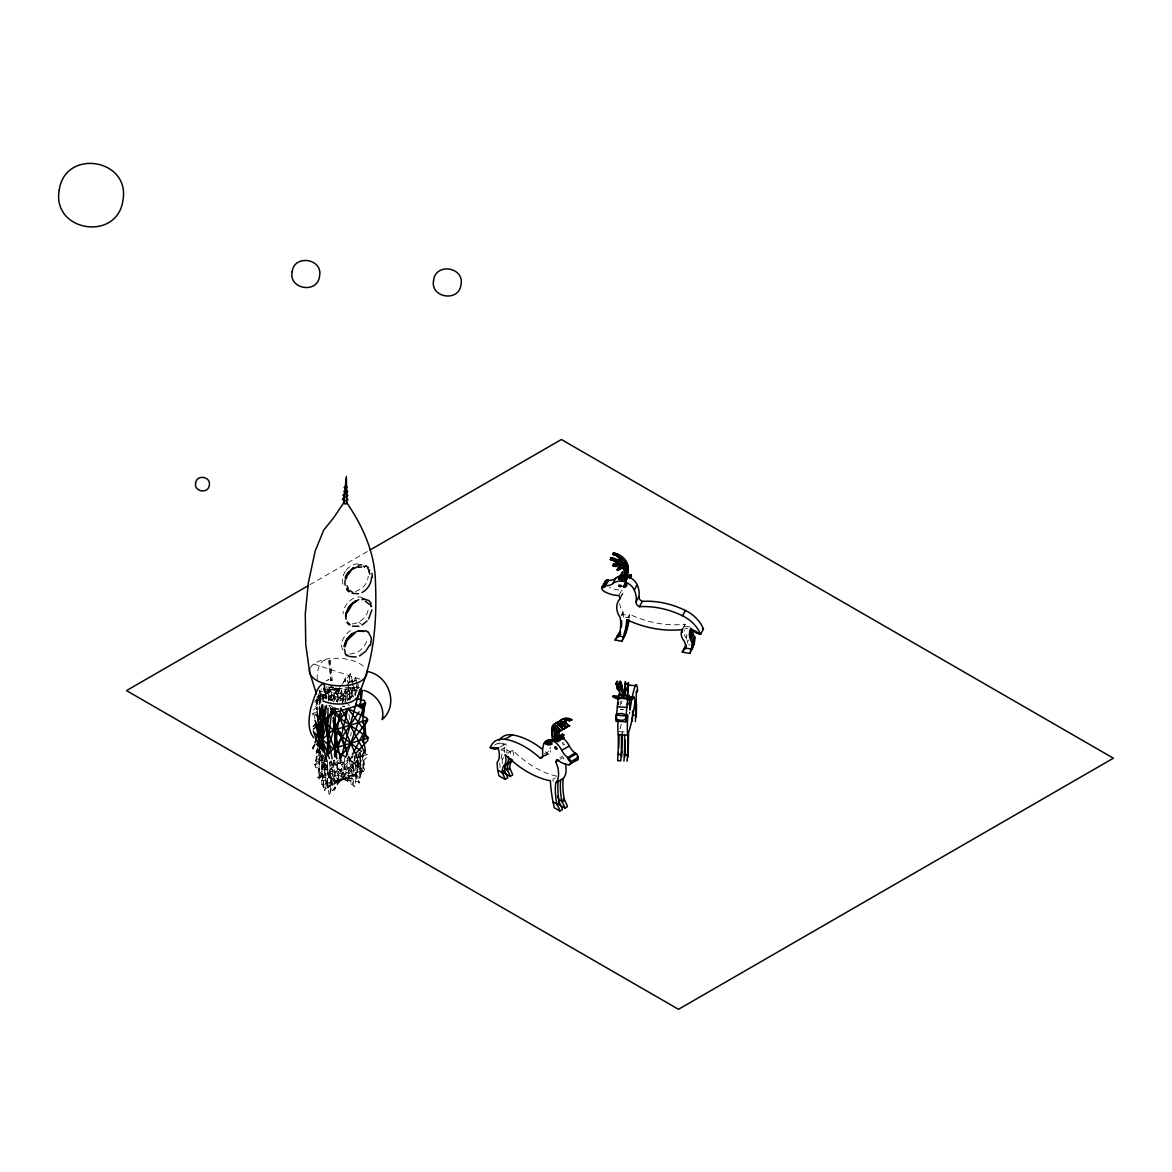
<?xml version="1.0" encoding="UTF-8"?>
<svg xmlns="http://www.w3.org/2000/svg" width="1172" height="1172" viewBox="0 0 1172 1172"><rect width="100%" height="100%" fill="white"/><g stroke="black" fill="none" stroke-linecap="round" stroke-linejoin="round"><path stroke-width="0.75" stroke-dasharray="5 3.75" d="M319.326 748.117L319.018 780.728L360.156 777.827L360.405 752.468M319.751 702.834L319.868 690.147M319.634 751.193L319.399 776.553L359.775 782.002L360.053 753.025M320.088 704.094L320.205 691.407M322.051 753.889L321.758 784.683L357.416 773.886L357.592 753.948M322.564 699.538L322.622 694.102L340.437 688.697L335.426 699.069M327.486 760.643L327.222 787.818L351.952 770.751L352.083 756.262M334.84 760.657L334.562 789.65L344.597 768.92L344.7 758.05M345.242 701.882L345.359 689.209M345.432 681.957L345.462 678.339L343.308 682.778M352.655 696.476L352.743 687.407M352.757 685.605L352.801 680.17L348.685 683.012M358.222 688.74L358.266 683.305M317.304 679.599C316.557 671.908 319.414 656.349 330.343 660.715L332.218 680.287L327.501 679.95L328.819 679.657L325.875 680.961M320.762 698.219L321.773 688.784M337.14 700.387L337.404 694.571L327.867 696.007L328.863 700.197M317.07 748.908L316.015 757.815L355.013 786.778L358.779 754.709M322.93 699.025L323.56 693.678M317.627 747.78L315.312 767.382L355.717 777.212L358.427 754.05M323.267 699.684L324.117 692.549M320.835 750.974L317.685 777.695L353.343 766.884L354.808 754.416M326.549 755.12L322.783 787.188L348.245 757.39M333.786 760.569L329.801 794.411L338.591 760.379M347.088 700.285L348.978 684.258M349.183 682.47L350.223 673.563L348.025 682.075M350.765 736.016L351.175 732.456M355.585 695.04L356.625 686.133M340.012 700.695L340.847 694.937L337.404 694.571M331.705 761.199L324.673 790.558L334.137 759.983M352.875 687.788L349.974 699.874L346.736 696.857L340.847 694.937M354.53 680.873L355.35 677.416L354.31 680.815M342.663 701.354L344.026 695.729M342.751 702.497L347.586 683.774M326.138 756.453L319.956 778.677L338.767 762.298M328.043 691.846L329.625 686.748M314.448 744.601L312.88 749.699L327.31 757.024M319.56 747.883L314.301 764.877L328.893 760.452M325.801 755.442L318.447 779.219L331.149 760.877M348.524 699.494L352.201 687.612M356.112 753.948L351.38 769.242L333.727 760.291M359.35 752.351L349.871 782.925L333.17 760.848M344.92 702.306L346.736 696.857M319.458 752.043L316.381 760.584L337.829 779.087L345.213 758.606M337.272 702.541L342.195 688.887L351.585 696.988M347.703 700.885L348.787 698.278M333.595 701.603L340.232 688.594M343.557 682.089L346.048 677.211L349.197 685.561M351.424 756.614L333.976 790.778L318.257 749.025M618.845 595.566L621.702 590.219A25.887 20.188 28.2 0 1 609.293 587.26M620.193 598.496L623.05 593.149L621.702 590.219M621.145 615.754L623.05 612.18A20.525 16.012 28.2 0 1 619.68 603.741M684.17 626.932A12.995 10.123 28.2 0 1 685.137 624.222A89.643 69.924 28.2 0 1 629.584 614.304L627.679 617.864L622.772 616.282M683.217 627.796L685.137 624.222M686.631 638.799A19.294 15.046 28.2 0 0 686.103 637.597L687.056 635.81A12.995 10.123 28.2 0 1 684.184 629.921M623.592 709.646L620.369 709.382L623.768 709.353M321.919 754.695L314.887 765.126L325.64 755.764M314.741 744.264L312.66 747.062L334.108 765.565L338.269 759.983M328.189 700.885L340.686 685.869M341.828 684.507L350.911 673.578L354.984 695.113M363.203 753.449L329.112 794.396L321.318 753.142M339.88 701.105L351.468 687.568M336.335 701.559L348.45 688.462L351.6 696.813M353.402 755.94L331.573 779.527L321.509 752.805M330.826 700.446L334.87 696.93L337.404 701.647M347.981 699.831L356.039 692.813M314.799 745.832L312.118 748.176L316.982 746.696M363.965 754.651L345.169 771.044L340.085 761.624M317.422 707.009L313.246 710.159L314.946 719.125M328.556 698.585L342.473 688.052M349.432 682.793L352.215 680.683M327.808 787.306L366.777 757.815L366.104 754.226M328.087 697.237L340.437 688.697M352.186 623.943L355.482 623.519L361.899 620.091A14.84 11.134 -50.6 0 0 368.565 607.111M309.935 584.682L368.462 550.899M494.716 745.07L497.734 743.326A15.793 9.127 60 0 0 505.865 743.781L506.436 746.652A18.503 10.68 60 0 1 506.729 753.23M499.829 747.267L505.865 743.781A59.699 34.471 60 0 0 497.734 743.326M500.971 758.826A18.503 10.68 60 0 0 501.396 749.567L506.436 746.652M556.744 776.172A98.741 57.003 60 0 1 512.677 750.256L507.652 753.171L501.396 749.567M502.378 763.792A48.184 27.82 60 0 1 502.187 759.485L504.707 758.035M544.291 754.05L550.327 750.563A29.798 17.199 60 0 1 550.137 747.223M543.076 756.292L547.602 753.684A5.23 3.018 60 0 0 550.327 750.563M544.628 756.218L549.155 753.596M559.864 757.757L562.882 756.013M560.275 759.207L563.293 757.464A22.605 13.053 60 0 1 564.845 761.61M555.44 777.856L552.935 779.307A128.656 74.276 60 0 0 553.213 783.658M324.161 694.776L316.572 698.629L317.612 711.345M325.684 694L336.305 688.609L341.785 690.997L343.118 707.331M348.45 682.441L356.039 678.573L356.478 684.023M317.671 696.256L336.305 688.609L323.692 690.235M351.541 682.338L356.625 680.258L357.519 691.143M355.38 591.596L361.84 588.373A14.84 11.954 -56.3 0 0 368.257 576.302M328.204 691.055L336.305 688.609M326.255 697.384L314.916 700.827L316.601 709.793M327.867 696.9L350.56 690.015L351.908 697.193M329.933 700.109L355.863 692.256M315.678 712.532L312.441 713.514L313.7 716.854M367.583 754.475L331.94 765.272L330.05 760.262M330.343 660.715L328.746 661.067L330.636 680.639M330.548 680.595L332.218 680.287M342.195 706.584L344.817 706.174M345.315 687.437L348.919 686.982L349.959 699.684M349.681 654.123L356.273 652.775L359.496 650.885A14.84 10.709 -46.6 0 0 367.202 638.506M328.438 689.546L361.02 687.246M619.05 731.621L625.379 732.061M328.673 687.114L333.712 687.788M335.397 688.023L357.27 690.967M362.47 597.5L359.438 597.002A14.84 11.134 -50.6 0 0 343.059 613.85M690.308 627.108L684.184 626.009A12.995 10.123 28.2 0 0 683.759 626.859M684.756 628.06L687.817 628.617M324.322 690.777L351.248 697.325M328.673 705.456L332.511 706.394M313.744 664.041L360.903 679.452M322.652 691.846L319.282 690.66L320.981 699.625M324.322 692.447L346.18 700.182M333.566 687.407L330.826 686.221L332.013 700.739M329.449 660.847L331.339 680.419M328.643 698.746L335.06 701.999M316.997 699.406L321.421 702.306M349.754 759.866L364.507 769.535L358.852 754.504M334.767 688.447L350.091 699.831M320.278 699.069L318.008 697.223A20.788 9.962 2.4 0 0 321.45 699.992M358.793 622.2L361.416 624.354M345.916 702.409L349.945 705.881M318.33 697.692L321.011 700.006M348.289 758.724L363.042 771.454L355.805 754.856M545.39 751.721L547.602 753.684M331.193 686.44L342.678 701.618M328.834 687.539L335.851 701.735M340.276 758.357L354.325 786.764L348.567 756.262M316.396 699.201L317.89 702.277M316.982 696.534L319.883 703.171M348.421 756.555L359.174 783.13L349.124 756.423M349.827 687.232L353.592 697.237M316.147 700.109L318.667 706.789M319.399 696.212L320.864 701.779L320.674 698.234M348.89 714.539L349.901 719.916M356.347 754.006L360.742 777.314L333.844 767.792L332.496 760.628M326.724 686.602L327.735 691.993M328.072 693.78L329.435 700.959M325.406 756.438L329.479 777.959L365.122 767.162L362.749 754.607L364.053 771.029L323.399 787.731L320.439 751.413M330.694 695.113L331.544 700.856M356.625 685.84L357.064 691.29M362.265 754.827L363.452 769.345L323.999 789.401L321.025 753.098M354.427 686.836L355.175 695.919M359.76 752.19L361.547 773.974L325.904 784.771L323.531 755.735M354.559 755.955L356.332 777.739L331.119 781.006L329.479 761.038M347.278 758.167L349.197 781.768L338.239 776.992L336.906 760.643M318.476 694L319.37 704.899M316.279 700.592L317.026 709.661M333.947 694.63L334.254 700.446M310.316 667.908A28.67 13.742 2.4 0 1 335.954 658.239A28.67 13.742 2.4 0 1 364.653 667.63M342.663 649.728A14.84 10.709 -46.6 0 1 352.669 629.393M342.913 584.081A14.84 11.954 -56.3 0 1 342.913 576.976M343.25 575.76A14.84 11.954 -56.3 0 1 345.491 571.145M346.253 570.09A14.84 11.954 -56.3 0 1 358.735 563.879M353.08 688.081A20.788 9.962 2.4 0 1 356.493 690.835M329.259 706.496A7.735 3.706 2.4 0 1 330.006 705.617M343.411 705.969A7.735 3.706 2.4 0 1 344.202 706.892M620.193 701.134A26.663 2.578 -86.1 0 1 620.222 705.368M621.424 703.83A72.972 7.061 -86.1 0 1 621.922 700.929M622.215 731.841A115.105 11.134 -86.1 0 1 622.2 733.804M621.292 724.223A88.34 8.541 -86.1 0 1 619.607 730.156M629.408 712.063A19.016 1.831 -86.1 0 1 629.437 713.704M629.657 713.47A8.043 0.776 -86.1 0 1 629.935 712.18M621.145 595.757A20.525 16.012 28.2 0 1 623.05 593.149M623.05 612.18A57.97 45.225 28.2 0 1 623.533 620.325M622.317 615.608A57.97 45.225 28.2 0 0 622.098 613.967L628.632 616.076A116.804 91.108 28.2 0 1 628.485 617.952M686.103 637.597A12.995 10.123 28.2 0 1 684.228 634.741M629.584 614.304A116.804 91.108 28.2 0 1 629.247 618.04M688.477 640.088A19.294 15.046 28.2 0 1 688.565 640.703M687.07 640.029A19.294 15.046 28.2 0 1 687.686 643.091M688.609 644.834A8.16 6.358 28.2 0 1 689.971 644.908M500.107 767.455A48.184 27.82 60 0 1 499.726 763.06M504.385 752.644A18.503 10.68 60 0 0 503.916 748.117L510.157 751.706A14.298 8.263 60 0 1 510.772 754.153M503.477 757.376A18.503 10.68 60 0 1 502.187 759.485M512.677 750.256A14.298 8.263 60 0 1 513.453 757.156M562.472 742.711A1.978 1.143 60 0 0 562.164 743.019A1.978 1.143 60 0 0 563.424 744.645A1.978 1.143 60 0 0 564.67 744.469M563.161 742.711A1.978 1.143 60 0 1 563.922 743.238"/><path stroke-width="1.5" d="M625.702 682.631C624.691 676.537 623.943 699.113 628.06 685.21M319.341 746.315L319.546 724.574M319.604 719.139L319.707 708.269M322.095 750.256L322.52 704.973M327.53 755.208L327.984 708.108M334.87 757.039L335.339 708.122M360.493 705.925L360.624 691.421M360.888 699.933L360.991 689.063M616.487 714.217L616.208 721.22L625.775 721.806A25.506 2.461 -86.1 0 0 627.577 714.598L627.738 716.444A20.217 1.948 -86.1 0 0 627.738 735.21A57.135 5.523 -86.1 0 1 627.547 755.046A12.54 1.216 -86.1 0 0 627.123 761.302M382.673 716.268C383.977 704.782 375.099 693.663 363.906 690.381M627.269 689.546C627.474 685.635 630.228 681.811 624.749 684.565M619.417 690.411L619.959 695.626A13.039 1.26 -86.1 0 0 617.351 706.775A10.885 1.055 -86.1 0 1 616.487 714.202L616.018 718.846M346.209 480.593L346.253 478.865M626.932 577.078L626.082 578.499L627.064 578.675L628.075 566.091A14.928 12.35 31.6 0 0 614.787 553.243L613.029 552.979L614.538 553.272A8.57 7.091 31.6 0 1 618.069 555.015M628.265 566.12L627.064 578.675M627.46 685.107L635.356 685.649A31.175 3.018 -86.1 0 1 637.553 690.103A53.414 5.171 -86.1 0 0 636.337 692.213L636.25 694.908A16.555 1.597 -86.1 0 0 636.513 704.724A43.115 4.175 -86.1 0 1 636.455 710.642L636.25 717.044M621.643 756.775L621.849 750.3A115.105 11.134 -86.1 0 0 622.2 733.804M624.793 756.995L625.013 750.519A115.105 11.134 -86.1 0 0 625.277 740.059M627.401 690.689L628.28 683.891L627.401 690.689L624.515 690.279L625.277 685.459M627.958 757.215L628.177 750.739A115.105 11.134 -86.1 0 0 628.544 732.28A88.34 8.541 -86.1 0 0 635.327 699.435A12.804 1.231 -86.1 0 0 635.561 709.368A19.016 1.831 -86.1 0 1 635.751 715.33A12.54 1.216 -86.1 0 0 635.327 721.571M621.453 576.331L622.464 571.995A4.41 3.853 34.1 0 0 623.826 575.32L622.991 576.741L619.915 575.906L620.75 574.485L627.093 576.228M622.288 574.91L622.464 571.995M556.524 728.779L555.909 737.422L556.7 737.877A31.146 19.646 64.2 0 0 561.945 739.136L564.215 738.038L561.666 736.939M558.575 731.152L558.194 736.324L558.971 736.778L558.956 735.796A45.752 28.611 64.5 0 1 559.059 730.815M343.63 502.978L346.341 476.447L346.809 503.315M617.468 683.847C615.49 692.286 621.966 687.144 620.662 683.569C622.83 691.172 616.443 692.125 617.834 683.95M624.427 695.729L625.335 687.158M627.298 696.139L628.397 685.84L628.236 686.895A40.932 1.89 -82 0 1 627.284 695.816L627.181 696.695A27.864 1.069 -82.2 0 1 626.624 698.981L623.753 698.585C622.566 695.128 627.005 693.927 626.947 697.443M629.54 698.278A26.663 2.578 -86.1 0 0 629.467 697.296A13.039 1.26 -86.1 0 0 626.83 707.434A10.885 1.055 -86.1 0 1 625.98 714.861L625.775 721.806M627.181 696.71L627.284 695.846L624.398 695.421M317.832 745.993L320.967 719.271M321.392 715.711L322.637 705.031M321.04 749.186L326.065 706.438M326.754 753.332L331.779 710.584L334.093 707.873M334.401 755.222L335.251 748.088M335.661 744.528L338.811 717.806L341.008 709.309M361.079 700.973L362.338 690.293M362.822 716.634L364.712 700.607L356.303 698.556M362.544 722.641L364.009 710.173L355.658 703.962M371.524 577.239C371.363 583.597 367.554 589.604 361.943 592.563M625.262 685.137L624.515 690.279M628.324 684.697C628.412 687.422 628.954 678.236 627.635 684.975M625.262 684.184L624.383 689.151M618.201 753.303L618.069 754.402A12.54 1.216 -86.1 0 0 617.659 760.13M346.033 619.27L346.209 612.517M371.905 609.85L368.638 618.977M382.687 716.312L382.145 719.637C399.593 704.504 388.577 674.515 366.616 671.38M358.764 599.595L353.299 602.789M361.972 599.639L363.569 599.405M618.23 702.731L618.23 704.343M617.014 682.939A8.438 1.245 89.8 0 0 616.12 683.774L615.93 684.668L616.15 683.584A14.709 2.154 89.8 0 1 617.659 681.328M616.033 684.17L619.021 683.569A14.709 2.154 89.8 0 1 621.717 685.298L622.728 696.183A27.864 3.882 89.6 0 1 621.878 698.439L618.992 698.453L619.373 696.93A4.351 0.791 85 0 1 618.626 695.099L621.512 695.084A4.351 0.791 85 0 0 622.259 696.915M340.876 716.883L341.506 713.719M613.132 696.739L613.308 695.831L619.036 696.227L618.86 699.127A10.109 8.189 11.7 0 1 613.132 696.739L618.86 697.135M626.624 698.981L627.284 695.816M628.338 697.794L628.529 696.871L634.257 697.267L634.067 698.19A10.109 8.189 11.7 0 1 628.338 699.772L628.338 697.794L634.067 698.19M628.338 699.772L628.529 698.864M364.272 566.706L365.063 566.721L363.496 566.369M618.919 684.17L619.006 683.774A8.438 1.245 89.8 0 1 620.105 683.437L619.798 688.828M354.164 632.47L351.908 634.213A14.84 10.709 -46.6 0 0 344.202 646.578M355.131 632.309L358.588 630.726L364.756 631.151M358.486 631.195L363.994 631.488M361.723 630.961L362.544 631.166M344.304 646.109L346.795 639.37L352.01 633.73M345.007 646.768L346.941 641.143M370.557 645.186L371.407 638.139L368.462 632.367M621.878 698.439L622.654 695.289A40.932 6.006 89.8 0 0 621.673 686.235A10.416 1.524 89.8 0 0 620.984 683.393A8.394 1.231 89.8 0 1 620.721 690.015M340.114 761.126L360.068 689.297M608.502 580.609L608.605 580.287A11.046 8.614 28.2 0 0 615.666 578.25A13.229 10.328 28.2 0 1 620.867 575.921M314.975 742.902L326.549 705.529M326.329 753.743L334.225 728.266L347.908 708.503L367.158 718.275L363.994 728.471M335.192 756.585L340.451 739.605L347.908 708.503L365.649 731.958L362.5 742.154M362.573 713.294L365.723 703.112L330.079 713.909L319.56 747.883L313.334 731.094M686.382 646.9A12.716 9.918 28.2 0 0 683.217 650.27L682.265 652.042L689.927 653.419L691.509 648.145A43.745 34.12 28.2 0 0 692.051 642.549A16.804 13.097 28.2 0 1 689.927 630.946L690.63 628.763A54.205 42.28 28.2 0 1 700.592 634.374L703.464 629.027A31.629 24.671 28.2 0 0 685.415 610.466A74.041 57.75 28.2 0 0 645.01 601.236L642.3 601.368A4.747 3.706 28.2 0 1 638.945 596.504A27.059 21.111 28.2 0 0 637.158 584.696A13.229 10.328 28.2 0 0 627.269 576.419M345.271 714.422L345.652 713.308M345.432 578.66C343.645 574.529 358.105 564.069 352.406 568.786M346.121 579.115L346.985 576.727M345.828 756.907L363.642 707.405L359.628 703.933M619.226 634.902A12.716 9.918 28.2 0 0 616.062 638.257L615.095 640.044L622.01 641.274L623.782 636.074A116.804 91.108 28.2 0 0 626.727 619.651A89.643 69.924 28.2 0 0 682.265 629.569A12.995 10.123 28.2 0 0 684.199 641.157A19.294 15.046 28.2 0 1 685.825 648.468A12.716 9.918 28.2 0 0 682.265 652.042M346.663 611.345L349.652 605.792L355.453 600.899M346.927 613.103L352.171 604.532M615.505 559.586A8.57 6.226 25.4 0 0 611.916 557.96L610.392 557.682L612.15 557.945A14.928 10.841 25.4 0 1 626.053 569.636L626.581 579.569L625.716 581.4L624.764 581.224A28.275 20.583 24.7 0 1 618.464 578.792L619.314 576.961L625.687 578.631M620.017 576.565L620.867 574.72A4.41 3.457 26.6 0 0 622.405 577.767L621.57 579.613A4.41 3.457 26.6 0 1 620.017 576.565L620.017 579.202M558.575 802.219A5.186 2.989 60 0 1 559.513 803.216A14.02 8.087 60 0 1 562.399 809.53L559.894 810.98A14.02 8.087 60 0 0 556.993 804.681A63.859 36.874 60 0 1 555.748 782.793A22.605 13.053 60 0 0 555.748 761.829L556.847 759.5A28.509 16.467 60 0 0 568.86 764.759L576.404 760.394A4.454 2.578 60 0 0 578.265 758.152A4.454 2.578 60 0 0 576.404 753.772L575.071 752.951A12.174 7.032 60 0 1 569.314 745.993A14.577 8.409 60 0 0 561.622 737.129M618.069 563.073A3.457 2.52 25.4 0 1 613.542 563.82L612.678 565.651A3.457 2.52 25.4 0 0 617.336 564.054A8.57 6.226 25.4 0 0 611.037 559.806L610.319 559.645L611.183 557.799M618.464 578.807L624.837 580.462L624.735 581.224L625.599 579.393L624.735 581.224L624.837 580.492A41.533 30.179 25.4 0 0 624.412 571.775A10.577 7.691 25.4 0 0 622.156 567.512A8.512 6.182 25.4 0 1 617.087 569.958L617.966 568.127A4.937 3.589 25.4 0 0 620.618 567.058M624.412 571.775L625.291 569.944A41.533 30.179 25.4 0 1 625.892 576.316M610.319 559.645L611.271 559.777A14.928 10.841 25.4 0 1 625.189 571.467L626.258 569.665M369.649 645.01L365.664 651.412L359.555 655.88M352.259 754.988L365.547 728.969L362.397 720.619M615.095 640.044A12.716 9.918 28.2 0 1 618.655 636.469A57.97 45.225 28.2 0 0 620.193 617.527A20.525 16.012 28.2 0 1 620.193 598.496L618.845 595.566A25.887 20.188 28.2 0 1 604.093 591.391A4.043 3.15 28.2 0 1 601.822 587.978A4.043 3.15 28.2 0 1 604.093 585.385L606.964 580.037L608.605 580.287L605.748 585.634A3.604 2.813 28.2 0 1 601.895 587.362L604.767 582.03A4.043 3.15 28.2 0 0 604.767 583.275M604.093 585.385L605.748 585.634A11.046 8.614 28.2 0 0 612.81 583.597L615.666 578.25M623.358 586.601L625.101 583.378L626.639 583.656L626.639 585.663A10.255 2.476 -79.9 0 1 624.91 586.879L623.358 586.601A10.255 2.476 -79.9 0 0 624.031 586.571M628.544 576.961L629.686 574.807L631.239 575.086A10.255 2.476 -79.9 0 1 630.272 578.411M624.91 586.879L626.639 583.656M629.496 578.309L631.239 575.086M690.63 628.763A14.342 11.193 28.2 0 0 700.592 634.374A31.629 24.671 28.2 0 0 682.543 615.798A74.041 57.75 28.2 0 0 642.153 606.583L639.429 606.715A4.747 3.706 28.2 0 1 636.088 601.851A27.059 21.111 28.2 0 0 634.286 590.029L637.158 584.696M636.088 601.851L638.945 596.504M620.559 632.895A12.716 9.918 28.2 0 0 617.014 636.484L617.966 634.697A12.716 9.918 28.2 0 1 620.398 631.825A57.97 45.225 28.2 0 1 619.607 634.682L618.655 636.469A4.703 3.677 28.2 0 1 623.387 637.304L624.354 635.532M639.429 606.715L642.3 601.368M622.01 641.274L624.735 634.286A116.804 91.108 28.2 0 0 627.533 619.739M682.543 615.798L685.415 610.466M689.927 630.946L690.879 629.159A16.804 13.097 28.2 0 0 693.004 640.776A43.745 34.12 28.2 0 1 692.462 646.373L689.927 653.419M692.051 642.549L693.004 640.776M694.908 637.216A43.745 34.12 28.2 0 1 694.381 642.813L691.832 649.845L693.428 644.585A43.745 34.12 28.2 0 0 693.956 638.989L694.908 637.216A16.804 13.097 28.2 0 1 692.286 630.346M624.969 752.028L624.383 754.827A12.54 1.216 -86.1 0 0 623.958 761.082M628.133 752.248L627.547 755.046L624.383 754.827A57.135 5.523 -86.1 0 0 624.573 734.99M618.171 561.637A3.457 2.857 31.6 0 0 619.754 559.322A8.57 7.091 31.6 0 0 613.674 554.678L612.956 554.517L613.82 553.096M619.754 559.322L620.618 557.901M620.721 565.724A8.512 7.047 31.6 0 1 619.109 565.988L619.973 564.582A4.937 4.087 31.6 0 0 620.442 564.523M612.956 554.517L613.908 554.649A14.928 12.35 31.6 0 1 627.196 567.497L628.075 566.091M616.926 688.843L617.278 683.935M344.392 501.763L333.917 517.409L323.736 530.11L315.195 550.987L308.309 582.997L305.291 613.747L305.745 644.468L309.598 672.171L316.499 694.132M359.115 711.8L335.046 747.56L326.988 754.592M362.133 707.317L365.137 702.848L361.108 706.364M339.309 758.592L367.378 720.927M354.867 633.129L347.498 640.029L346.795 639.37M323.926 683.51C316.997 684.697 313.495 700.724 310.902 707.566C308.954 717.381 306.961 729.394 313.803 737.803M326.402 698.219L324.043 683.364M363.203 753.449L365.474 750.725L362.763 736.368M313.29 726.45L315.722 723.827M355.819 753.318L367.949 740.221L364.184 730.2M351.248 570.412L347.41 575.525L346.722 575.071M367.041 620.984L362.133 624.94M621.805 751.809L621.233 754.607A12.54 1.216 -86.1 0 0 620.794 760.862L617.629 760.643M616.208 721.22L616.296 721.161A25.506 2.461 -86.1 0 0 617.014 719.168M313.393 729.218L332.203 712.825L367.979 737.584M316.147 744.66L332.262 730.61L367.905 719.813L365.225 722.142M557.945 727.402A5.435 2.857 55.8 0 0 560.524 730.903L558.224 732.456A9.376 4.922 55.8 0 1 553.711 726.244A11.647 6.109 55.8 0 0 552.32 729.585A45.752 24.011 55.8 0 0 552.979 739.224L553.169 740.162L552.979 739.224L555.264 737.671L560.421 739.986L558.15 741.539A31.146 16.525 55.5 0 1 553.169 740.162L552.349 739.708L551.631 728.72A16.437 8.629 55.8 0 1 561.901 724.75L563.336 725.629L562.106 724.926A9.435 4.952 55.8 0 0 557.345 725.541A3.809 1.992 55.8 0 0 561.417 730.522L563.717 728.969A3.809 1.992 55.8 0 1 559.63 723.988A9.435 4.952 55.8 0 1 559.923 723.622M556.466 738.375L558.736 736.807L559.176 739.415L556.905 740.982L556.466 738.375A4.864 2.329 51.1 0 1 555.645 740.426L557.916 738.858A4.864 2.329 51.1 0 0 558.736 736.807M353.065 603.609L356.171 601.5M558.224 732.456A5.435 2.857 55.8 0 1 555.088 727.036L559.63 723.988M552.32 729.585L554.605 728.032A11.647 6.109 55.8 0 1 554.927 726.362M562.692 725.234L564.977 723.681L564.201 723.197A16.437 8.629 55.8 0 0 554.576 724.677M352.142 569.489L358.603 566.266M308.353 585.604L126.488 690.601L678.5 1009.297L1113.4 758.211L561.388 439.515L370.03 549.99M503.667 770.649A8.98 5.186 60 0 1 504.751 771.601A14.02 8.087 60 0 1 507.652 777.915L505.132 779.365L498.891 775.761L497.587 768.905A48.184 27.82 60 0 1 497.162 762.386A18.503 10.68 60 0 0 498.891 751.018L498.32 748.146A59.699 34.471 60 0 0 490.189 747.677A34.838 20.114 60 0 1 504.898 739.268L512.442 734.903A81.557 47.085 60 0 1 542.109 749.04M505.132 779.365A14.02 8.087 60 0 0 502.231 773.066A21.242 12.262 60 0 1 503.55 766.092L506.07 764.627A14.298 8.263 60 0 0 508.428 756.775M509.058 768.041A8.98 5.186 60 0 1 509.776 768.7A14.02 8.087 60 0 1 512.677 775.014L510.157 776.465A14.02 8.087 60 0 0 507.271 770.151A21.242 12.262 60 0 1 508.589 763.177L511.109 761.727A14.298 8.263 60 0 0 512.633 759.852M504.898 739.268A81.557 47.085 60 0 1 537.831 756.072L540.058 758.035A5.23 3.018 60 0 0 542.783 754.914A29.798 17.199 60 0 1 544.248 743.092L550.283 739.62M545.918 743.81L550.488 741.173L551.748 741.905L551.748 744.132A11.295 6.519 -60 0 1 547.178 744.542L545.918 743.81A11.295 6.519 -60 0 0 550.064 743.59M558.033 736.822L562.589 734.185L563.849 734.917A11.295 6.519 -60 0 1 562.106 737.247M547.178 744.542L551.748 741.905M560.817 736.675L563.849 734.917M540.058 758.035L543.076 756.292M544.248 743.092A14.577 8.409 60 0 1 561.754 750.344L569.314 745.993M555.748 761.829L558.766 760.086M561.754 750.344A12.174 7.032 60 0 0 567.512 757.302L568.86 758.123L576.404 753.772M555.748 782.793L563.293 778.442A22.605 13.053 60 0 0 565.402 763.675M558.78 802.512L559.293 804.827L564.919 808.079L567.438 806.629A14.02 8.087 60 0 0 564.538 800.315A5.186 2.989 60 0 0 563.278 799.026M560.67 735.679L562.941 734.58L562.941 737.481L560.67 738.58L560.67 735.679A4.864 2.857 59.1 0 1 559.381 738.038M566.003 720.531A3.809 2.388 64.5 0 0 569.651 725.761L567.365 726.86A3.809 2.388 64.5 0 1 563.717 721.63L566.003 720.531A9.435 5.904 64.5 0 1 567.805 719.271M563.717 721.63A9.435 5.904 64.5 0 1 569.035 720.692L571.921 719.901L571.145 719.418A16.437 10.284 64.5 0 0 560.348 721.586M560.026 723.842A9.376 5.86 64.5 0 0 563.542 729.16L565.842 728.061A5.435 3.399 64.5 0 1 563.761 724.897M345.198 490.379C340.305 493.031 351.6 492.885 346.194 490.379M358.822 626.258L352.494 626.2M345.359 493.764C337.756 495.756 351.893 498.349 346.604 493.954M345.066 497.719C336.467 499.961 352.464 502.891 346.473 497.924M358.324 565.08L361.899 564.816M358.603 567.277L361.694 567.043M358.603 593.75L352.142 593.296M356.2 656.994L350.047 656.569M622.654 695.318L622.728 696.197L622.654 695.318L619.768 695.318A40.932 6.006 89.8 0 0 619.182 689.326M617.351 706.775L626.83 707.434M616.487 714.202C630.155 710.349 628.719 724.765 616.018 718.875M616.296 715.228L625.775 715.872M618.025 719.828A20.217 1.948 -86.1 0 0 618.259 734.566L627.738 735.21M332.159 708.62L338.649 709.075M625.233 683.789L628.119 684.184M362.734 598.526L368.77 600.533L371.055 602.95M625.189 571.467L625.716 581.4M626.639 585.663L625.101 585.399L625.101 583.378M325.01 697.589L326.519 698.072M561.945 739.136L556.685 736.866A45.752 28.611 64.5 0 1 556.934 729.995M553.155 740.162L552.994 739.239L558.15 741.539M571.921 719.901L571.321 719.608A9.435 5.904 64.5 0 0 570.09 719.198M564.977 723.681L564.391 723.373A9.435 4.952 55.8 0 0 562.091 722.787M365.327 601.192L369.356 604.371M554.649 738.14L555.425 738.594A31.146 16.525 55.5 0 0 557.139 739.224M550.488 743.4L551.748 744.132M503.916 772.861L510.157 776.465M559.894 810.98L554.253 807.742L552.818 800.828A128.656 74.276 60 0 1 550.415 780.757A98.741 57.003 60 0 1 505.132 754.622A14.298 8.263 60 0 1 503.55 766.092M365.4 565.637L368.272 567.365M350.018 590.703L352.494 592.182M569.651 721.014L568.845 720.516A16.437 10.284 64.5 0 0 558.048 722.67M365.723 630.653L368.286 632.25M345.344 756.966L335.016 750.212L319.297 708.459M361.606 751.472L334.445 730.903L315.664 714.7M370.835 605.997L371.553 606.583L370.352 603.77M347.234 622.068L349.901 624.822L349.183 624.237M364.536 734.375L368.565 737.847L332.921 748.644L314.14 732.456M330.401 708.093L338.444 715.037L355.087 753.2M367.73 568.332L369.795 570.749M349.461 591.684L346.722 588.813L348.773 591.215M344.92 653.331L346.751 655.749M346.18 501.88C362.763 525.964 374.996 552.686 375.48 582.66C377.032 621.321 374.117 661.506 357.489 697.018A20.832 9.977 2.4 0 1 343.088 703.801A20.832 9.977 2.4 0 1 322.827 700.768M340.788 707.932L365.312 753.479M368.682 571.233L369.883 574.046M347.044 585.78L348.245 588.593M347.747 754.885L333.419 718.246M339.69 731.372L344.085 743.063M345.344 746.403L346.604 749.743M330.914 711.565L332.159 714.905M314.96 720.194L329.42 758.592M344.348 649.332L345.242 652.159M371.978 573.328L372.476 577.151M621.512 695.084L622.068 697.677L619.182 697.692L618.626 695.099M552.979 739.224L553.155 740.089M555.279 737.686L555.44 738.609L555.279 737.686A45.752 24.011 55.8 0 1 554.605 728.032M330.782 708.137L331.808 713.514M333.156 720.692L334.518 727.871M335.192 731.445L340.276 758.357M321.992 705.017L332.159 758.826M316.938 711.58L325.069 754.636M315.62 722.714L320.366 747.839M324.117 688.052L324.659 691.319M325.215 694.571L325.64 697.97L325.098 694.703M323.999 688.169L324.541 691.436M345.213 585.209L344.905 582.748A14.84 11.954 -56.3 0 1 345.095 580.316M332.614 708.005L332.907 711.624M333.346 717.074L335.719 746.125M336.174 751.574L336.76 758.826M325.025 706.57L325.626 713.836M325.919 717.469L328.893 753.772M319.517 706.716L323.223 752.102M317.466 715.11L320.132 747.78M553.902 728.647L554.517 736.558M556.715 737.891L556.656 736.866L556.7 737.877L556.656 736.866L558.956 735.767L559 736.792M626.786 695.611L626.786 698.219L623.9 697.823L623.9 695.216M620.867 574.72L620.867 577.357M366.733 671.878A28.67 13.742 2.4 0 1 337.39 685.737A28.67 13.742 2.4 0 1 309.76 669.3M349.095 624.705A14.84 11.134 -50.6 0 1 347.146 622.552M345.608 616.472A14.84 11.134 -50.6 0 1 346.121 612.985M348.099 608.385A14.84 11.134 -50.6 0 1 349.564 606.261M350.413 605.279A14.84 11.134 -50.6 0 1 352.259 603.492M349.227 656.379A14.84 10.709 -46.6 0 1 346.839 654.87M348.685 591.655A14.84 11.954 -56.3 0 1 346.634 589.252M346.634 575.511A14.84 11.954 -56.3 0 1 348.685 572.214M346.516 502.744A1.612 0.762 2.4 0 1 346.326 503.74A1.612 0.762 2.4 0 1 344.202 503.711A1.612 0.762 2.4 0 1 343.85 502.7M617.996 698.014A10.109 8.189 11.7 0 1 617.483 697.897M615.989 697.384A10.109 8.189 11.7 0 1 613.308 695.831M634.257 697.267A10.109 8.189 11.7 0 1 631.093 698.585M618.113 683.994A8.394 1.231 89.8 0 1 617.834 690.03M619.431 697.516A27.864 3.882 89.6 0 1 618.992 698.453M625.277 687.217A40.932 1.89 -82 0 1 624.398 695.421M624.09 697.237A27.864 1.069 -82.2 0 1 623.753 698.585M618.259 734.566A57.135 5.523 -86.1 0 1 618.069 754.402L621.233 754.607A57.135 5.523 -86.1 0 0 621.409 734.771M622.918 695.685A72.972 7.061 -86.1 0 1 625.394 686.221M635.356 685.649A72.972 7.061 -86.1 0 0 630.419 707.566L629.906 710.071L629.686 707.566A26.663 2.578 -86.1 0 0 629.598 699.362M637.553 690.103A14.137 1.362 -86.1 0 1 636.337 692.213M636.411 712.137A8.043 0.776 -86.1 0 0 635.751 715.33L632.602 715.11A19.016 1.831 -86.1 0 0 632.514 710.803M632.162 721.366A12.54 1.216 -86.1 0 1 632.602 715.11A8.043 0.776 -86.1 0 1 632.704 714.363M619.006 735.577A115.105 11.134 -86.1 0 1 618.757 747.956M629.686 574.807A10.255 2.476 -79.9 0 1 629.027 577.254M627.46 568.259A41.533 34.369 31.6 0 1 627.108 576.228M620.574 558.414A3.457 2.857 31.6 0 1 615.798 559.82A4.659 3.853 31.6 0 0 621.321 559.615M616.003 561.71A3.457 2.857 31.6 0 1 614.919 561.242A4.659 3.853 31.6 0 0 616.076 561.784M618.479 562.003A4.659 3.853 31.6 0 0 621.072 560.172A2.652 2.198 31.6 0 1 622.713 562.809A4.937 4.087 31.6 0 1 622.127 564.391M617.292 562.047A4.659 3.853 31.6 0 1 616.677 561.959M623.006 562.985A4.937 4.087 31.6 0 1 622.742 563.307M625.277 561.696A10.577 8.746 31.6 0 1 625.526 562.062M626.419 563.615A10.577 8.746 31.6 0 1 626.756 564.406M623.914 563.161A8.512 7.047 31.6 0 1 623.065 563.717M620.53 564.523A8.512 7.047 31.6 0 1 619.973 564.582M623.05 564.582A8.512 7.047 31.6 0 0 624.398 563.117A10.577 8.746 31.6 0 1 626.405 567.863A41.533 34.369 31.6 0 1 626.493 575.906M620.457 565.695A4.937 4.087 31.6 0 1 619.109 565.988M625.042 578.162A28.275 23.44 30.8 0 1 619.915 575.892M624.31 576.155A28.275 23.44 30.8 0 1 622.772 575.481M621.761 574.998A28.275 23.44 30.8 0 1 620.75 574.485M622.991 576.741A4.41 3.853 34.1 0 1 621.614 573.416M612.678 565.651A4.659 3.384 25.4 0 0 618.684 564.831A2.652 1.934 25.4 0 1 620.471 567.204A4.937 3.589 25.4 0 1 617.087 569.958M616.135 560.04A8.57 6.226 25.4 0 1 616.721 560.538M618.157 564.289A4.659 3.384 25.4 0 1 613.542 563.82M623.021 565.68A10.577 7.691 25.4 0 1 623.826 566.691M624.061 567.043A10.577 7.691 25.4 0 1 624.471 567.746M620.515 567.629A8.512 6.182 25.4 0 1 617.966 568.127M622.947 578.514A28.275 20.583 24.7 0 1 621.893 578.104M620.34 577.444A28.275 20.583 24.7 0 1 619.314 576.961M619.973 598.76A20.525 16.012 28.2 0 1 620.471 597.222M686.309 644.966A12.716 9.918 28.2 0 0 685.137 646.695L684.184 648.482A12.716 9.918 28.2 0 1 686.279 645.875M606.964 580.037A4.043 3.15 28.2 0 0 604.972 581.458L604.767 582.001A3.604 2.813 28.2 0 0 605.206 582.103M622.947 575.76A13.229 10.328 28.2 0 1 625.101 575.935M702.438 628.807A14.342 11.193 28.2 0 0 703.464 629.027A54.205 42.28 28.2 0 0 702.673 628.5M693.209 643.706A8.16 6.358 28.2 0 1 694.088 644.087L693.121 645.875A8.16 6.358 28.2 0 0 692.242 645.479M612.81 583.597A13.229 10.328 28.2 0 1 634.286 590.029M693.956 638.989A16.804 13.097 28.2 0 1 691.392 629.218M685.825 648.468A8.16 6.358 28.2 0 1 691.216 649.435L692.169 647.647A8.16 6.358 28.2 0 0 691.729 647.442M619.607 634.682A4.703 3.677 28.2 0 1 620.75 634.462M621.629 620.662A57.97 45.225 28.2 0 1 621.365 627.064M624.163 633.114A4.703 3.677 28.2 0 1 625.306 633.744L626.258 631.972A4.703 3.677 28.2 0 0 625.115 631.327M628.295 619.827A116.804 91.108 28.2 0 1 625.687 632.514L623.914 637.715L626.639 630.726A116.804 91.108 28.2 0 0 628.998 619.9M682.163 632.47A12.995 10.123 28.2 0 1 682.793 628.646M562.589 734.185A11.295 6.519 -60 0 1 561.578 735.635M563.717 728.969A5.128 2.696 55.8 0 1 559.513 725.805M555.088 727.036A2.915 1.538 55.8 0 1 556.29 725.527A5.128 2.696 55.8 0 0 561.417 730.522M560.524 730.903A9.376 4.922 55.8 0 1 557.931 728.076M560.421 739.986A31.146 16.525 55.5 0 1 558.399 739.591M569.651 725.761A5.128 3.208 64.5 0 1 565.578 722.538M561.124 722.611A2.915 1.831 64.5 0 1 562.575 721.674A5.128 3.208 64.5 0 0 567.365 726.86M563.542 729.16A5.435 3.399 64.5 0 1 561.007 723.886M565.842 728.061A9.376 5.86 64.5 0 1 563.468 725.116M559.659 726.142A45.752 28.611 64.5 0 1 559.835 725.248A11.647 7.281 64.5 0 1 559.923 724.853M564.215 738.038A31.146 19.646 64.2 0 1 562.062 737.715M562.941 734.58A4.864 2.857 59.1 0 1 562.033 736.734M568.86 764.759A4.454 2.578 60 0 0 570.661 761.785L578.206 757.434A3.97 2.3 60 0 1 577.137 756.731M568.86 758.123A4.454 2.578 60 0 1 570.486 761.024L570.661 761.785A3.97 2.285 60 0 1 567.6 757.727L575.071 752.951A3.97 2.3 60 0 0 575.437 754.314M498.32 748.146A15.793 9.127 60 0 1 490.189 747.677M497.836 770.517A8.98 5.186 60 0 1 502.231 773.066L504.751 771.601A21.242 12.262 60 0 1 506.07 764.627M558.253 781.343A63.859 36.874 60 0 0 559.513 803.216L556.993 804.681A5.186 2.989 60 0 0 553.125 802.439M553.697 736.412A14.577 8.409 60 0 1 556.495 735.547M558.121 735.694A14.577 8.409 60 0 1 559.85 736.221M576.404 760.394A28.509 16.467 60 0 1 574.5 760.159M499.213 740.426A34.838 20.114 60 0 1 512.442 734.903M560.773 779.893A63.859 36.874 60 0 0 562.033 801.765A14.02 8.087 60 0 1 564.919 808.079M558.458 799.524A5.186 2.989 60 0 1 562.033 801.765L564.538 800.315A63.859 36.874 60 0 1 563.293 778.442M557.843 797.927A128.656 74.276 60 0 1 557.433 795.642M504.693 768.231A8.98 5.186 60 0 1 507.271 770.151L509.776 768.7A21.242 12.262 60 0 1 511.109 761.727M510.933 758.606A14.298 8.263 60 0 1 508.589 763.177M627.547 704.768L627.826 703.053L627.547 704.768M59.23 189.996C51.539 231.558 117.112 242.15 122.928 200.339C130.605 158.777 65.031 148.17 59.23 189.996M195.607 483.04C193.732 491.844 208.308 494.203 209.305 485.267C211.194 476.462 196.603 474.089 195.607 483.04M292.165 271.772C288.4 289.381 317.568 294.113 319.546 276.226C323.311 258.616 294.143 253.899 292.165 271.772M433.596 280.255C429.831 297.864 458.999 302.581 460.992 284.708C464.757 267.099 435.588 262.367 433.596 280.255M344.319 487.2C346.927 490.936 348.655 484.446 344.319 487.2M626.947 577.093L626.112 578.514L626.947 577.093M621.57 586.205A1.802 1.406 28.2 0 0 618.494 585.648A1.802 1.406 28.2 0 0 621.57 586.205M555.865 747.194A1.978 1.143 60 0 0 554.605 747.37A1.978 1.143 60 0 0 555.865 749.011A1.978 1.143 60 0 0 557.125 748.82A1.978 1.143 60 0 0 555.865 747.194"/></g></svg>
